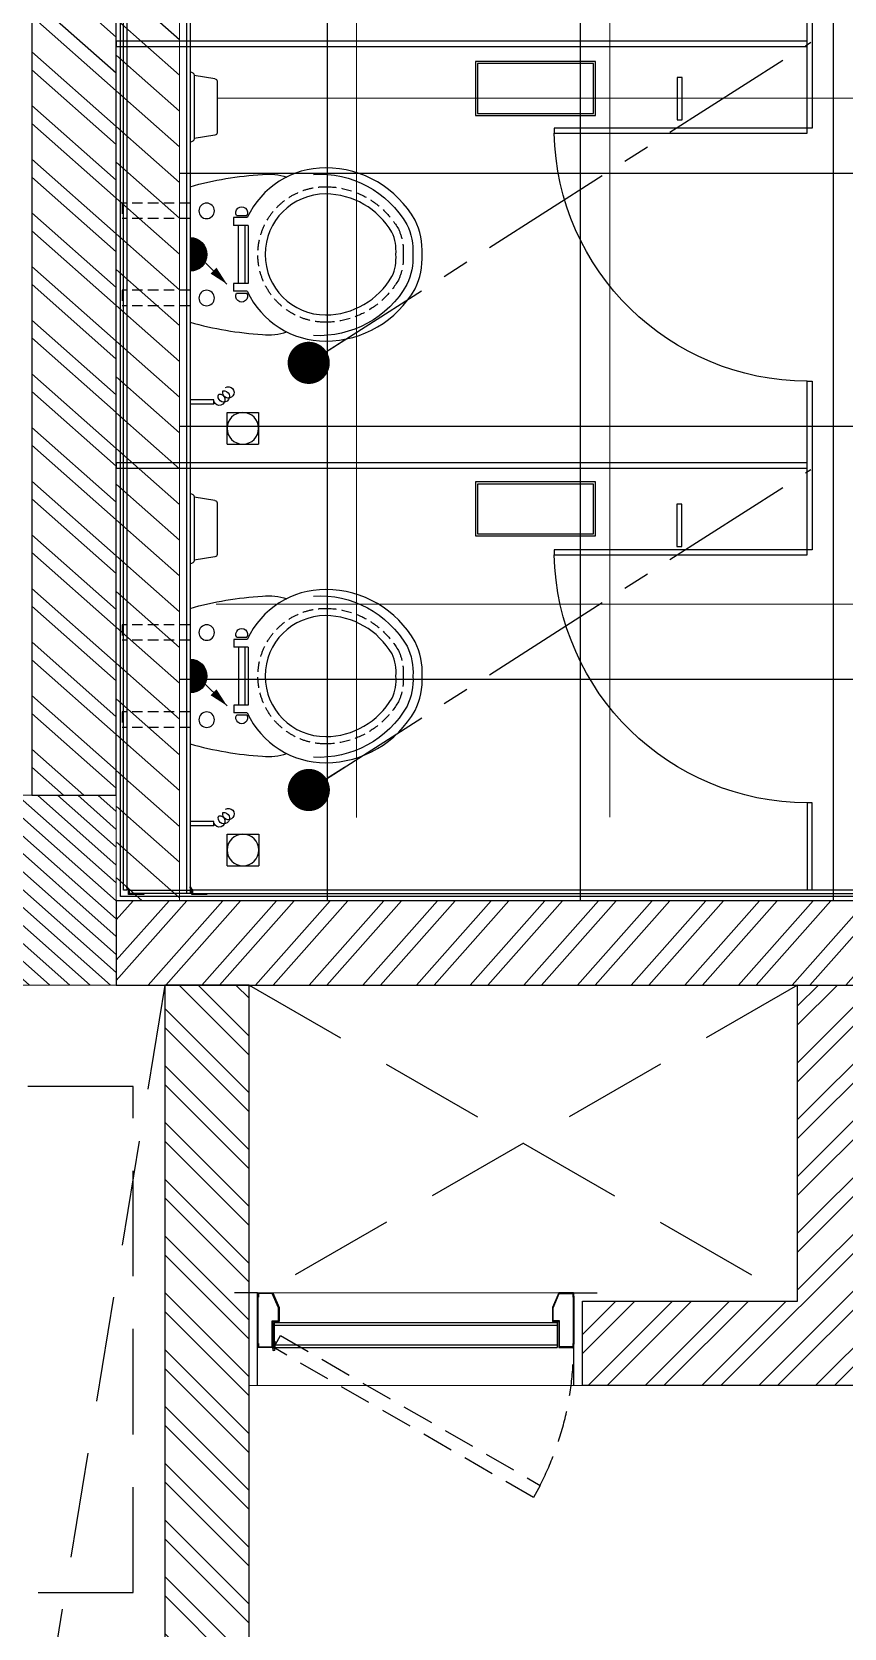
# Model space of a CAD drawing. Header units: millimetres. Extents: x 263321 to 4958806, y 33647 to 987811.
# Drawn here: x 2412787 to 2414712, y 472483 to 476268 of the extents above; entities that cross this region are included whole.
import ezdxf

# ---------------------------------------------------------------- set-up
doc = ezdxf.new("R2010")
doc.units = ezdxf.units.MM
doc.linetypes.add('CENTER', pattern=[50.800000000000004, 31.75, -6.349999999999999, 6.349999999999999, -6.349999999999999])
doc.linetypes.add('HIDDEN', pattern=[0.375, 0.25, -0.125])
for name, color, linetype, lineweight in [('A-PLAN-COLUMN', 3, 'Continuous', 0), ('A-PLAN-RCC-HATCH', 8, 'Continuous', 13), ('A-PLAN-THIN', 251, 'Continuous', 15), ('Base 7th & 9th', 250, 'Continuous', 35), ('FC DIM', 7, 'Continuous', 0), ('TOA-FL-TILE-4', 8, 'Continuous', 5)]:
    doc.layers.add(name, color=color, linetype=linetype, lineweight=lineweight)
for name, color, linetype in [('A-PLAN-DOOR', 7, 'Continuous'), ('A-PLAN-HATCH2', 8, 'Continuous'), ('A-PLAN-HIDDEN', 1, 'HIDDEN'), ('A-PLAN-PLASTER', 67, 'Continuous'), ('A-PLAN-SANITARY FIXTURES', 35, 'Continuous'), ('A-PLAN-SLOPE', 250, 'Continuous'), ('A-PLAN-TILE', 32, 'Continuous'), ('A-PLAN-WALL', 6, 'Continuous'), ('A-PLAN-WALL HATCH', 8, 'Continuous'), ('FLOORING TOA', 7, 'Continuous'), ('TOA-FC-MODULAR', 7, 'Continuous')]:
    doc.layers.add(name, color=color, linetype=linetype)
doc.styles.get("Standard").update_dxf_attribs({"font": 'arial.ttf'})
doc.dimstyles.new('DIM40', dxfattribs={"dimtxt": 80, "dimasz": 20, "dimexe": 30, "dimexo": 25, "dimgap": 20, "dimtad": 1, "dimdec": 0, "dimzin": 0, "dimdsep": 46, "dimtxsty": 'Standard', "dimblk1": 'DOT', "dimblk2": 'DOT', "dimsah": 1, "dimcen": 0.09, "dimclrd": 1, "dimclre": 1, "dimclrt": 2, "dimadec": 0, "dimazin": 0, "dimtfac": 1, "dimtdec": 0, "dimtofl": 0, "dimtmove": 0, "dimatfit": 0, "dimldrblk": 'DOT', "dimfxl": 1, "dimtolj": 1, "dimtzin": 0, "dimarcsym": 0})

# ---------------------------------------------------------------- blocks, each defined once
blk = doc.blocks.new('AHU-3')
at = {"layer": 'A-PLAN-WALL HATCH'}
h = blk.add_hatch(dxfattribs=at)
h.set_pattern_fill('ANSI32', color=256, scale=10, angle=-90.00000000000001, style=0)
h.set_pattern_definition([(315, (-36049.69266526638, -291334.455453105), (67.35192090801867, 67.35192090801864), []), (315, (-36049.69266526638, -291379.356753105), (67.35192090801867, 67.35192090801864), [])])
h.paths.add_polyline_path([(4000.30736430097, 1790.544512849709), (3800.307364301188, 1790.544512849709), (3800.307364301116, -3384.455453104922), (4000.307364301159, -3384.455453104922)])
at = {"layer": 'A-PLAN-HIDDEN', "ltscale": 1000}
blk.add_line((3800.307364301407, 1790.54451284965), (2950.307364301465, -3384.455453104922), dxfattribs=at)
blk.add_lwpolyline([(3725.307364301581, 1549.930613786681), (3125.307364301581, 1549.930613786681), (3125.307364301581, 349.9306137866806), (3725.307364301581, 349.9306137866806)], close=True, dxfattribs=at)
at = {"layer": 'A-PLAN-WALL'}
blk.add_lwpolyline([(4000.30736430097, 1790.544512849709), (3800.307364301188, 1790.544512849709), (3800.307364301116, -3384.455453104922), (4000.307364301159, -3384.455453104922), (4000.30736430097, 1790.544512849709)], dxfattribs=at)
blk = doc.blocks.new('A$C3F28102C')
at = {"layer": 'A-PLAN-DOOR'}
h = blk.add_hatch(dxfattribs=at)
h.set_pattern_fill('ANSI31', color=256, style=0)
h.set_pattern_definition([(315, (-1529.32827185787, 1000.113489037183), (-0.4419417382415923, -0.4419417382415923), [])])
h.paths.add_polyline_path([(1.308630814251955, -14.93702832111739), (0, -14.93702832111739), (0, 0), (1.308630814251955, 0)])
h.paths.add_polyline_path([(1.308630814251955, 0.2026889373883023), (1.308630814251955, 0), (0, 0), (0, 1.053679621880289, 0.1157286097553703)])
h.paths.add_polyline_path([(4.936053944431478, -14.93702832111739), (3.627423130179522, -14.93702832111739), (3.627423130179522, 1.45519e-11), (4.936053944431478, 1.45519e-11)])
h.paths.add_polyline_path([(4.936053944431478, 1.45519e-11), (3.627423130179522, 1.45519e-11), (3.627423130179522, 0.2026889373883023, 0.1157286097553703), (4.936053944431478, 1.053679621880289)])
at = {"layer": 'A-PLAN-DOOR', "color": 2}
for points in [[(1.308630814251955, 0.2026889373883023), (1.308630814251955, -14.93702832111739), (0, -14.93702832111739), (0, 1.053679621880289)], [(3.627423130179522, 0.2026889373883023), (3.627423130179522, -14.93702832111739), (4.936053944431478, -14.93702832111739), (4.936053944431478, 1.053679621880289)]]:
    blk.add_lwpolyline(points, dxfattribs=at)
for radius in [3.417261628533555, 2.417261628533555]:
    blk.add_circle((2.468026972201187, 3.417261628550475), radius, dxfattribs=at)
blk = doc.blocks.new('shaft door 750')
at = {"layer": 'A-PLAN-DOOR'}
for p, q in [((335.4779689526185, 59.84042553193285), (-335.4779689526204, 59.84042553170002)), ((-335.4779689525039, 0), (-335.4779689525039, 59.84042553193285)), ((335.4779689526185, 53.35771276598098), (-335.4779689526204, 53.35771276571904)), ((335.4779689525021, 0), (335.4779689526185, 59.84042553193285)), ((335.4779689525021, 6.482712765951874), (-335.4779689525039, 6.48271276592277)), ((335.4779689525021, 0), (-335.4779689525039, 0)), ((-374.0026595745021, -69.81382978725014), (-374.0026595745021, -64.82712765951874)), ((-374.0026595745021, -64.82712765951874), (-374.0026595745021, -69.81382978716283))]:
    blk.add_line(p, q, dxfattribs=at)
at = {"layer": 'A-PLAN-DOOR', "linetype": 'HIDDEN', "ltscale": 300}
blk.add_lwpolyline([(336.7831193658058, 59.84042553204927), (320.3270023444202, 31.33759475589613), (-295.2315388664156, 386.7304842259618), (-278.7754218451464, 415.2333150020859)], close=True, dxfattribs=at)
at = {"layer": 'A-PLAN-DOOR'}
for points in [[(-375.0000000000018, 149.975109298015), (-375.0000000000018, 149.975109298015), (-375.0000000000018, -70.02489070291631), (-430.0000000000018, -70.02489070291631)], [(375, 150.1861702136812), (375, 150.1861702136812), (375, -70.02489070291631), (430, -70.02489070291631)]]:
    blk.add_lwpolyline(points, dxfattribs=at)
for points in [[(-375.0000000000018, 51.86170212764409), (-374.0026595745021, 51.86170212764409), (-374.0026595745021, -61.83510638296138), (-375.0000000000018, -61.83510638296138)], [(-372.5066489361943, 58.34441489362507), (-340.5917553190393, 58.34441489362507), (-340.5917553190393, -3.490691489394521), (-325.6316489360779, -3.490691489365418), (-325.6316489360779, -34.7065720158862), (-340.2383913843678, -68.31781914905878), (-372.5066489361943, -68.31781914888415), (-372.5066489361943, -59.84042553184554), (-374.0026595745021, -59.84042553184554), (-374.0026595745021, -61.83510638296138), (-374.0026595745021, -69.81382978716283), (-339.0957446808479, -69.81382978736656), (-324.1356382977701, -34.90691489368328), (-324.1356382977701, -1.994680851057637), (-339.0957446807315, -1.994680851086741), (-339.0957446807315, 59.84042553190375), (-374.0026595745021, 59.84042553190375), (-374.0026595745021, 49.86702127658646), (-372.5066489361943, 49.86702127658646)], [(372.5066489361925, 58.34441489359597), (340.5917553190375, 58.34441489359597), (340.5917553190375, -3.490691489394521), (325.6316489361925, -3.490691489365418), (325.6316489361925, -34.7065720158862), (340.2383913844824, -68.31781914905878), (372.5066489361925, -68.31781914888415), (372.5066489361925, -59.84042553184554), (374.0026595745003, -59.84042553184554), (374.0026595745003, -61.83510638296138), (374.0026595745003, -69.81382978716283), (339.0957446808461, -69.81382978736656), (324.1356382978847, -34.90691489371238), (324.1356382978847, -1.994680851057637), (339.0957446808461, -1.994680851086741), (339.0957446808461, 59.84042553190375), (374.0026595745003, 59.84042553190375), (374.0026595745003, 49.86702127658646), (372.5066489361925, 49.86702127658646)], [(375, 51.86170212764409), (374.0026595745003, 51.86170212764409), (374.0026595745003, -61.83510638296138), (375, -61.83510638296138)]]:
    blk.add_lwpolyline(points, close=True, dxfattribs=at)
at = {"layer": 'A-PLAN-DOOR', "linetype": 'HIDDEN', "ltscale": 300}
blk.add_arc((337.582099616644, 59.84042553184554), 711.584759191056, 152.6806579122814, 180, dxfattribs=at)
at = {"layer": 'A-PLAN-THIN'}
for p, q in [((395.0000000614673, 149.9751092970837), (-394.999999929687, 149.9751092970837)), ((375, -70.02489070291631), (-375.0000000000018, -70.02489070291631))]:
    blk.add_line(p, q, dxfattribs=at)
at = {"layer": 'A-PLAN-DOOR', "xscale": -0.9973404255317604, "yscale": 0.9973404255317604, "zscale": 0.9973404255317604}
blk.add_blockref('A$C3F28102C', (339.0957446808461, 59.84042553190375), dxfattribs=at)
blk = doc.blocks.new('Pantry Shafts')
at = {"layer": 'A-PLAN-WALL HATCH'}
h = blk.add_hatch(dxfattribs=at)
h.set_pattern_fill('ANSI32', color=256, scale=10, angle=-1.272221872585407e-14, style=0)
h.set_pattern_definition([(44.99999999999999, (-42266.07453996455, -300862.508601654), (-67.35192090801864, 67.35192090801867), []), (44.99999999999999, (-42221.17323996456, -300862.508601654), (-67.35192090801864, 67.35192090801867), [])])
h.paths.add_polyline_path([(-1426.074510754683, -8687.50863737386), (-1426.074510344435, -8487.508637349762), (-916.0745103971858, -8487.508637349762), (-916.0745103971858, -7737.508635697479), (-716.0745103971858, -7737.508635697479), (-716.0745103971858, -8687.508637475199)])
at = {"layer": 'A-PLAN-HIDDEN', "ltscale": 1000}
for p, q in [((-916.0745103971858, -7737.508635697479, -1.278936013389595e-08), (-2216.074510396982, -8487.5086356994)), ((-2216.074510396982, -7737.5086356994), (-916.0745103971858, -8487.508635699342, -1.278936013389595e-08))]:
    blk.add_line(p, q, dxfattribs=at)
at = {"layer": 'A-PLAN-WALL', "elevation": -1.278936013389595e-08}
blk.add_lwpolyline([(-1426.074510754683, -8687.50863737386), (-1426.074510344435, -8487.508637349762), (-1426.074510344435, -8487.508637349762), (-1426.074510344435, -8487.508637349762), (-916.0745103971858, -8487.508637349762), (-916.0745103971858, -7737.508635697479), (-716.0745103971858, -7737.508635697479), (-716.0745103971858, -8687.508637475199), (-1426.074510754683, -8687.50863737386)], dxfattribs=at)
at = {"layer": 'A-PLAN-DOOR', "rotation": 180}
blk.add_blockref('shaft door 750', (-1821.074510397171, -8537.53352697735, -1.279219161996288e-08), dxfattribs=at)
blk = doc.blocks.new('WC')
at = {"layer": 'A-PLAN-SANITARY FIXTURES', "color": 35}
for p, q in [((-58.99674047587905, 416.2625502726296), (-9.996740474016404, 424.7437330248066)), ((-9.996740474016404, 424.7437330248066), (-9.99674049636815, 274.8373500570888)), ((0.0032595269149169, 433.2625502642477), (0.0032595017692074, 266.2625502642477)), ((-63.99674047587905, 411.2625502735609), (-63.9967404945055, 288.2625502735609)), ((-58.99674049543683, 283.2625502726296), (-9.99674049636815, 274.8373500570888)), ((-162.6326190346153, -374.9919591428479), (-162.6326190457912, -449.9919591419167)), ((-87.63261903461535, -374.9919591549551), (-162.6326190346153, -374.9919591428479)), ((-87.63261904579123, -449.991959154955), (-87.63261903461535, -374.9919591549551)), ((-56.46314249199349, -354.9631418682402), (-56.43018867459614, -344.5297955184942)), ((-56.46314249199349, -354.9631418682402), (0.0032594891963527, -354.9631418756908)), ((-56.43018867459614, -344.5297955184942), (0.0032594910589978, -344.5297955268762)), ((-87.63261903461535, -449.991959154955), (-162.6326190346153, -449.9919591670622))]:
    blk.add_line(p, q, dxfattribs=at)
at = {"layer": 'A-PLAN-SANITARY FIXTURES'}
for p, q in [((0, 160.7343170087552), (0, -160.7343170087552)), ((-135.4016680377535, 87.25577209040057), (-103.3292037914507, 87.25577209040057)), ((-110.4618425555527, 92.07748191023713), (-134.2839559365529, 92.07748191023713)), ((-103.3292037914507, 87.25577209040057), (-103.3292037914507, 68.88613586092835)), ((-137.7722717218566, 68.88613586092835), (-103.3292037914507, 68.88613586092835)), ((-137.7722717218566, 68.88613586092835), (-137.7722717218566, -68.88613586092835)), ((-129.5140433495398, 68.88613586092835), (-129.5140433495398, -68.88613586092835)), ((-114.3739506478887, 68.88613586092835), (-114.3739506478887, -68.88613586092835)), ((-87.56997131928803, -70.35045037826058), (-20.03066711407155, -2.867714715772308)), ((-137.7722717218566, -68.88613586092835), (-103.3292037914507, -68.88613586092835)), ((-103.3292037914507, -68.88613586092835), (-103.3292037914507, -87.25577209040057)), ((-135.4016680377535, -87.25577209040057), (-103.3292037914507, -87.25577209040057)), ((-110.4618425555527, -92.07748191046991), (-134.2839559365529, -92.07748191046991))]:
    blk.add_line(p, q, dxfattribs=at)
at = {"layer": 'A-PLAN-SANITARY FIXTURES', "linetype": 'HIDDEN', "ltscale": 100}
for p, q in [((0, 121.6988400208065), (160.7343170086387, 121.6988400208065)), ((160.7343170086387, 121.6988400208065), (160.7343170086387, 84.95956756186206)), ((0, 84.95956756186206), (160.7343170086387, 84.95956756186206)), ((0, -84.95956756162924), (160.7343170086387, -84.95956756162924)), ((160.7343170086387, -84.95956756162924), (160.7343170086387, -121.6988400208065)), ((0, -121.6988400208065), (160.7343170086387, -121.6988400208065))]:
    blk.add_line(p, q, dxfattribs=at)
at = {"layer": 'A-PLAN-SANITARY FIXTURES'}
for points in [[(-550.0306596523152, 1.164153e-10, -0.1273602099331356), (-533.5744088229258, 81.45566374214832, -0.2679262719143486), (-321.6171793187968, 205.5102516332409, -0.2910818096868906), (-135.4016680377535, 87.25577209040057, -0.2679262719143041)], [(-292.6728829722851, 190.0066296366276, 0.2823949070202154), (-514.2628224659711, 71.28332885948475, 0.1282052582481305), (-528.1800180585124, 1.164153e-10, 0.1282052582481416), (-514.2628224659711, -71.28332885948475, 0.2823949070202154), (-292.6728829722851, -192.4291202750755)], [(0, 160.7343170087552, 0.0516747807056227), (-171.5521854730323, 190.0066296366276, 0.1059885854271333), (-229.072852761019, 183.5688023549737, 0.063369801743044)], [(-135.4016680377535, -87.25577209040057, -0.2910818096869413), (-321.6171793187968, -205.5102516332409, -0.2679262719143041), (-533.5744088229258, -81.45566374191549, -0.1273602099331401), (-550.0306596523152, 1.164153e-10, -0.1273602099331356)], [(0, -160.7343170087552, -0.0516747807056227), (-171.5521854730323, -190.0066296366276, -0.1059885854271333), (-229.072852761019, -183.5688023549737, -0.063369801743044)]]:
    blk.add_lwpolyline(points, format="xyb", dxfattribs=at)
at = {"layer": 'A-PLAN-SANITARY FIXTURES', "linetype": 'HIDDEN', "ltscale": 100}
blk.add_lwpolyline([(-505.164996313164, 1.164153e-10, -0.1294759718983543), (-493.9201719388365, 60.59485015703832, -0.2657708609072586), (-321.4686340175104, 160.7343170087552, -1), (-321.4686340175104, -160.7343170087552, -0.2657708609072586), (-493.9201719388365, -60.59485015703832, -0.1294759718983543)], format="xyb", close=True, dxfattribs=at)
at = {"layer": 'A-PLAN-SANITARY FIXTURES'}
blk.add_lwpolyline([(-487.8882701392285, 1.164153e-10, -0.1308583674961646), (-478.6487492416053, 52.59743145399261, -0.2646142465583245), (-321.4124638501088, 143.5127720512682, -0.9996086816943346), (-321.4124638501088, -143.5127720510354, -0.2646142465582816), (-478.6487492416053, -52.59743145399261, -0.130858367496169)], format="xyb", close=True, dxfattribs=at)
at = {"layer": 'A-PLAN-SANITARY FIXTURES', "const_width": 40}
blk.add_lwpolyline([(0.0027218039613217, 20.0080408580834, 1), (0.0027218039613217, -19.99195914191659, 1)], format="xyb", dxfattribs=at)
at = {"layer": 'A-PLAN-SANITARY FIXTURES'}
for centre in [(-39.31635811738671, 103.3292037911014), (-39.31635811738671, -103.3292037913343)]:
    blk.add_circle(centre, 18.36963622957062, dxfattribs=at)
at = {"layer": 'A-PLAN-SANITARY FIXTURES', "color": 35}
blk.add_circle((-125.1326190402032, -412.4919591484358), 37.49999999999996, dxfattribs=at)
for centre, radius, start, end in [((0.0032595259835944, 423.2625503368908), 9.999999999999988, 90.01200515145163, 171.4692347429545), ((-58.99674047587905, 411.2625502735609), 4.999999999999994, 90, 180), ((-58.9967404945055, 288.2625502735609), 4.999999999999994, 180, 270), ((0.0032595036318526, 276.2625501925358), 9.999999999999988, 188.5307651511747, 269.9879948485484), ((-90.88814248901329, -327.1950968125602), 13.44093749999984, 59.03851758845813, 15.49678222977598), ((-80.13032998994458, -336.8644718140131), 13.44093749999984, 80.60331901242324, 25.70350520179415), ((-69.37251749180722, -344.4075968147954), 13.44093749999984, 84.22202543455998, 337.483656513844)]:
    blk.add_arc(centre, radius, start, end, dxfattribs=at)
at = {"layer": 'A-PLAN-SANITARY FIXTURES'}
for centre, radius, start, end in [((-122.3728992461692, 99.00126101321078), 13.77722717217801, 329.8309878977986, 210.1690121022014), ((0.0027218039613217, 0.0080408580834046), 40, 90.03580986372674, 269.9641901362733), ((-122.3728992461692, -99.00126101344358), 13.77722717217801, 149.8309878977986, 30.16901210220136)]:
    blk.add_arc(centre, radius, start, end, dxfattribs=at)
blk.add_solid([(-62.51622916013002, -31.20171304780524), (-48.42123398836702, -45.2967082193354), (-87.64497131924144, -70.42545037844684)], dxfattribs=at)
blk = doc.blocks.new('PH')
at = {"layer": 'A-PLAN-SANITARY FIXTURES'}
for points in [[(142.4999999999963, 135.5413638814061), (142.4999999999963, 7.541363880678545), (-142.5000000000036, 7.541363880678545), (-142.5000000000036, 135.5413638814061)], [(137.4999999999891, 130.5413638813916), (137.4999999999891, 12.54136388067854), (-137.4999999999963, 12.54136388067854), (-137.4999999999963, 130.5413638813916)]]:
    blk.add_lwpolyline(points, close=True, dxfattribs=at)
blk = doc.blocks.new('3')
at = {"layer": 'A-PLAN-SANITARY FIXTURES'}
blk.add_lwpolyline([(6494549.20380834, -2162401.66882329), (6494537.203808342, -2162401.668823292), (6494537.20380825, -2161801.668823292), (6494549.20380825, -2161801.66882329)], close=True, dxfattribs=at)
blk.add_arc((6494550.607359915, -2161800.413342657), 601.4048621251609, 180.1196096126216, 268.7229392780909, dxfattribs=at)
blk = doc.blocks.new('_DOT')
at = {"color": 0, "linetype": 'ByBlock'}
blk.add_line((-0.5, 0), (-1, 0), dxfattribs=at)
at = {"color": 0, "linetype": 'ByBlock', "const_width": 0.5}
blk.add_lwpolyline([(-0.25, 0, 1), (0.25, 0, 1)], format="xyb", close=True, dxfattribs=at)

msp = doc.modelspace()

# ---------------------------------------------------------------- hatches: boundary and pattern name
at = {"layer": 'A-PLAN-HATCH2'}
h = msp.add_hatch(dxfattribs=at)
h.set_pattern_fill('ANSI31', color=256, scale=20, angle=-86.5269212917342, style=0)
h.set_pattern_definition([(318.4730787082657, (2127116.783934832, 661004.3968771752), (42.09871458781561, 47.53891279839749), [])])
h.paths.add_polyline_path([(2412986.63050411, 474208.0592262103), (2412986.630504111, 481273.0592264024), (2413136.630504111, 481273.0592264024), (2413136.63050411, 474208.0592262103)])
at = {"layer": 'A-PLAN-RCC-HATCH'}
h = msp.add_hatch(dxfattribs=at)
h.set_pattern_fill('ANSI31', color=256, scale=9.999999999999998, angle=93.4730787082658, style=0)
h.set_pattern_definition([(138.4730787082658, (2212964.514988874, 243525.3008404388), (-21.0493572939078, -23.76945639919875), [])])
h.paths.add_polyline_path([(2411386.630503612, 474008.0592262085), (2412986.630503801, 474008.05922621), (2412986.630503801, 474458.05922621), (2411386.630503612, 474458.0592262085)])
at = {"layer": 'A-PLAN-WALL HATCH'}
h = msp.add_hatch(dxfattribs=at)
h.set_pattern_fill('ANSI32', color=256, scale=9.999999999999998, angle=-86.5269212917342, style=0)
h.set_pattern_definition([(318.4730787082657, (2127116.783934832, 661004.3968771752), (63.14807188172344, 71.30836919759625), []), (318.4730787082657, (2127119.504035112, 660959.578044123), (63.14807188172344, 71.30836919759625), [])])
h.paths.add_polyline_path([(2412986.630503801, 474458.0592262103), (2412986.630503801, 479958.0592260213), (2412786.630503612, 479958.0592260213), (2412786.630503612, 474458.0592262102)])
h = msp.add_hatch(dxfattribs=at)
h.set_pattern_fill('ANSI32', color=256, scale=9.999999999999998, angle=-86.5269212917342, style=0)
h.set_pattern_definition([(228.4730787082658, (2703110.439354001, 140219.2450788237), (-71.30836919759626, 63.1480718817234), []), (228.4730787082658, (2703113.159454281, 140174.4262457715), (-71.30836919759626, 63.1480718817234), [])])
h.paths.add_polyline_path([(2416186.491781735, 474208.0592262105), (2412986.630503801, 474208.0592262103), (2412986.6305038, 474008.0592262113), (2416155.684568811, 474008.0592262114)])
at = {"layer": 'FLOORING TOA', "true_color": 0xc7c8ca}
h = msp.add_hatch(dxfattribs=at)
h.set_pattern_fill('EARTH', color=9, scale=120)
h.set_pattern_definition([(0, (0, 0), (762, 762), [762, -762]), (0, (0, 285.75), (762, 762), [762, -762]), (0, (0, 571.5), (762, 762), [762, -762]), (90, (95.25, 666.75), (-762, 762), [762, -762]), (90, (381, 666.75), (-762, 762), [762, -762]), (90, (666.75, 666.75), (-762, 762), [762, -762])])
edge = h.paths.add_edge_path()
edge.add_line((2399150.321192376, 470683.0578325351), (2406751.630517746, 470683.0578325351))
edge.add_line((2406751.630517746, 470683.0578325351), (2406751.630517745, 489283.0592575023))
edge.add_line((2406751.630517745, 489283.0592575023), (2406777, 491421.921634517))
edge.add_line((2406777, 491421.9216345176), (2410711.630547313, 491383.0592602555))
edge.add_line((2410711.630547313, 491383.0592602555), (2410711.630547313, 490662.7870279506))
edge.add_line((2410711.630547313, 490662.7870279506), (2412251.630547313, 490662.7870279506))
edge.add_line((2412251.630547313, 490662.7870279506), (2412251.630547313, 491383.0592602555))
edge.add_line((2412251.630547313, 491383.0592602555), (2413501.630547313, 491383.0592602555))
edge.add_line((2413501.630547313, 491383.0592602555), (2413501.630547313, 490641.9158845746))
edge.add_line((2413501.630547313, 490641.9158845746), (2414541.630547313, 490641.9158845746))
edge.add_line((2414541.630547313, 490641.9158845746), (2414541.630547313, 491383.0592602556))
edge.add_line((2414541.630547313, 491383.0592602556), (2419059.805960172, 491383.0592602556))
edge.add_line((2419059.805960172, 491383.0592602556), (2419290.868014496, 492883.0592602547))
edge.add_line((2419290.868014496, 492883.0592602547), (2413191.630517568, 492883.0592602555))
edge.add_line((2413191.630517568, 492883.0592602555), (2413191.630517565, 495458.1819351792))
edge.add_line((2413191.630517565, 495458.1819351792), (2416206.16058251, 495458.1819351792))
edge.add_line((2416206.16058251, 495458.1819351792), (2416206.160582514, 496558.1819351799))
edge.add_line((2416206.160582514, 496558.1819351799), (2413191.630517564, 496558.1819351903))
edge.add_line((2413191.630517564, 496558.1819351903), (2413191.630517564, 498963.0592602555))
edge.add_line((2413191.630517564, 498963.0592602555), (2411651.63051757, 498963.0592602555))
edge.add_line((2411651.63051757, 498963.0592602555), (2411651.63051757, 492883.0592602555))
edge.add_line((2411651.63051757, 492883.0592602555), (2404451.63051757, 492883.0592602555))
edge.add_line((2404451.63051757, 492883.0592602555), (2404452.56956876, 502283.0591664449))
edge.add_line((2404452.56956876, 502283.0591664449), (2402951.63632286, 502283.0591664449))
edge.add_line((2402951.63632286, 502283.0591664449), (2402951.394045354, 497183.4744241329))
edge.add_line((2402951.394045354, 497183.4744241329), (2402951.63051757, 497133.0592602548))
edge.add_line((2402951.63051757, 497133.0592602548), (2399951.63051757, 497133.0592602797))
edge.add_line((2399951.63051757, 497133.0592602797), (2399951.63051757, 505326.9273614254))
edge.add_arc((2397396.443812174, -38564.46291395649), 543897.3923404922, 89.73082799314989, 95.30777754552614)
edge.add_line((2347082.807596174, 503000.7791442012), (2347082.943286144, 472483.059265329))
edge.add_line((2347082.943286144, 472483.059265329), (2343851.630517274, 472483.0592653615))
edge.add_line((2343851.630517274, 472483.0592653615), (2343851.630517275, 458383.1853909058))
edge.add_line((2343851.630517275, 458383.1853909058), (2354252.395826197, 458383.1853915628))
edge.add_line((2354252.395826197, 458383.1853915628), (2354252.668447803, 455753.3516733707))
edge.add_arc((2374151.317465172, 141679.2904732292), 314703.7847746141, 88.06971464749199, 93.62521750644811, ccw=False)
edge.add_line((2384751.630517745, 456204.4969585824), (2384751.630517745, 459200.2561727802))
edge.add_line((2384751.630517745, 459200.2561727802), (2394751.79953116, 459200.2561727802))
edge.add_line((2394751.79953116, 459200.2561727802), (2394749.644104387, 457484.3178648282))
edge.add_line((2394749.644104387, 457484.3178648282), (2395751.630517745, 457483.0593391459))
edge.add_line((2395751.630517745, 457483.0593391459), (2395751.630517745, 458383.0592602554))
edge.add_line((2395751.630517745, 458383.0592602554), (2396651.630517745, 458383.0592602554))
edge.add_line((2396651.630517745, 458383.0592602554), (2396651.630517745, 459197.3988922023))
edge.add_line((2396651.630517745, 459197.3988922023), (2399811.187445385, 459197.9811283225))
edge.add_line((2399811.187445385, 459197.9811283225), (2399811.187445385, 460833.0592602552))
edge.add_line((2399811.187445385, 460833.0592602552), (2398551.630507604, 460833.0592602552))
edge.add_line((2398551.630507604, 460833.0592602552), (2398551.630507604, 466883.0592602565))
edge.add_line((2398551.630507604, 466883.0592602565), (2403551.677576368, 466883.0592264335))
edge.add_line((2403551.677576368, 466883.0592264335), (2403551.677576368, 465533.0592264096))
edge.add_line((2403551.677576368, 465533.0592264096), (2407851.677576368, 465533.0592602316))
edge.add_line((2407851.677576368, 465533.0592602316), (2407851.677576368, 460783.0592602554))
edge.add_line((2407851.677576368, 460783.0592602554), (2409491.630517745, 460783.0592602554))
edge.add_line((2409491.630517745, 460783.0592602554), (2409496.282344138, 466883.0557127972))
edge.add_line((2409496.282344138, 466883.0557127972), (2415285.79240622, 466883.0592602565))
edge.add_line((2415285.79240622, 466883.0592602565), (2415516.854455017, 468383.0592511878))
edge.add_line((2415516.854455017, 468383.0592511878), (2399151.605900234, 468383.0592602859))
edge.add_arc((2399151.630507605, 468983.0592597816), 600.000000000291, 180.0002212725493, 269.9976501691981, ccw=False)
edge.add_line((2398551.630507609, 468983.0569426209), (2398551.630507606, 470083.0606654963))
edge.add_arc((2399151.6305076, 470083.0592611271), 599.9999999960556, 90.12503049327307, 179.9998658926152, ccw=False)
edge = h.paths.add_edge_path(flags=16)
edge.add_line((2350804.271677346, 495933.0592607095), (2349254.312755208, 495933.0592607095))
edge.add_arc((2349254.314675455, 495533.0546248224), 400.0046358917132, 90.00027505199854, 179.7888739581309)
edge.add_line((2348854.312755208, 495534.5285763963), (2348854.312755208, 492844.3594191521))
edge.add_line((2348854.312755208, 492844.3594191521), (2350804.271677346, 492844.3594191521))
edge.add_line((2350804.271677346, 492844.3594191521), (2350804.271677346, 495933.0592607095))
h.paths.add_polyline_path([(2380451.630496949, 495933.0592602546), (2394411.630517571, 495933.0592602546), (2394411.630517571, 489283.0629095543), (2388129.725874395, 489289.9203665049), (2388129.725874395, 487283.0592611264), (2379984.676676949, 487283.0451702359), (2379984.684635593, 489283.0624381801), (2380551.628700009, 489283.0592547227)], flags=16)
edge = h.paths.add_edge_path(flags=16)
edge.add_line((2404951.630521772, 487283.0592611264), (2348951.630517745, 487283.0592611264))
edge.add_arc((2348951.630517746, 486983.0592611261), 300.0000000003492, 90.00000000008895, 179.9970138753889)
edge.add_line((2348651.630518153, 486983.074896438), (2348650.87481061, 472483.0592306879))
edge.add_line((2348650.87481061, 472483.0592306879), (2404951.630521772, 472483.0592306879))
edge.add_line((2404951.630521772, 472483.0592306879), (2404951.630521772, 487283.0592611264))
h.paths.add_polyline_path([(2396751.630507604, 460833.0592602562), (2396751.630507604, 464283.0592602547)], flags=16)
at = {"layer": 'TOA-FC-MODULAR'}
h = msp.add_hatch(dxfattribs=at)
h.set_pattern_fill('_USER', color=252, scale=600, angle=270, double=1, pattern_type=0)
h.set_pattern_definition([(270, (2412886.659713936, 485533.0591942997), (600, -1.102182119232618e-13), []), (0, (2412886.659713936, 485533.0591942997), (0, 600), [])])
h.paths.add_polyline_path([(2412886.660364666, 485557.8984751534), (2417934.801110281, 485558.0591943001), (2416085.312381202, 474208.0592262089), (2413136.63050411, 474208.0592262103), (2413136.630504111, 481273.0592264024), (2414636.630503803, 481273.0592264023), (2414636.630503803, 481373.0592264001), (2413986.630503615, 481373.0592263973), (2413986.630503616, 484418.0592262112), (2412886.630503603, 484418.0592262115)])
at = {"layer": 'TOA-FL-TILE-4'}
h = msp.add_hatch(dxfattribs=at)
h.set_pattern_fill('_USER', color=253, scale=600, angle=90, pattern_type=0)
h.set_pattern_definition([(90, (2412955.970942805, 485710.1520440237), (-600, 3.673940397442059e-14), [])])
edge = h.paths.add_edge_path()
edge.add_line((2412955.970942805, 485710.1520440237), (2412955.970942805, 484615.1520759753))
edge.add_line((2412955.970942805, 484615.1520759753), (2414070.970943002, 484615.1528680793))
edge.add_arc((2414070.970950106, 484605.1528751833), 9.999992895990339, -4.0702686874283245e-05, 90.00004070368749, ccw=False)
edge.add_line((2414080.970943002, 484605.1528680793), (2414080.970942936, 481570.1520761479))
edge.add_line((2414080.970942936, 481570.1520761479), (2414720.970943019, 481570.1520761526))
edge.add_arc((2414720.970943019, 481560.1519722301), 10.0001039224444, -0.2612104037818881, 90, ccw=False)
edge.add_line((2414730.970943019, 481560.1063820984), (2414722.970943006, 481303.1728247306))
edge.add_line((2414722.970943006, 481303.1728247306), (2414567.985915028, 481304.7459929261))
edge.add_line((2414567.985915028, 481304.7459929261), (2414567.979862386, 481419.7036055749))
edge.add_line((2414567.979862386, 481419.7036055749), (2413230.968848007, 481420.1520761493))
edge.add_line((2413230.968848007, 481420.1520761493), (2413230.968848007, 479567.7711719127))
edge.add_line((2413230.968848007, 479567.7711719127), (2414567.979862386, 479567.6010199449))
edge.add_line((2414567.979862386, 479567.6010199449), (2414567.979862386, 480702.1525394912))
edge.add_line((2414567.979862386, 480702.1525394912), (2414730.973809746, 480702.1525394912))
edge.add_line((2414730.973809746, 480702.1525394912), (2414730.973809746, 479403.7040787969))
edge.add_line((2414730.973809746, 479403.7040787969), (2413230.968848006, 479403.7040787969))
edge.add_line((2413230.968848006, 479403.7040787969), (2413222.968848006, 474405.1520759572))
edge.add_line((2413222.968848006, 474405.1520759572), (2416132.617536247, 474408.0535595794))
edge.add_line((2416132.617536247, 474408.0535595794), (2416958.183729162, 479760.8774335115))
edge.add_line((2416958.183729162, 479760.8774335115), (2416375.061080779, 479850.6993514586))
edge.add_arc((2416376.583522002, 479860.5830188086), 10.00023537533658, 170.8500989192085, 261.24320853982425, ccw=False)
edge.add_line((2416366.710532758, 479862.1732360728), (2416386.501802814, 479990.6578874056))
edge.add_arc((2416396.141240237, 479989.1730663997), 9.753124999822319, 79.79275994218301, 171.2432085407741, ccw=False)
edge.add_line((2416397.869582786, 479998.7718308671), (2417065.03948641, 479896.2565529838))
edge.add_line((2417065.03948641, 479896.2565529838), (2417957.508346763, 485690.1520440476))
edge.add_line((2417957.508346763, 485690.1520440476), (2415380.970942801, 485690.1520440476))
edge.add_line((2415380.970942801, 485690.1520440476), (2415380.9709428, 484575.1521759462))
edge.add_arc((2415370.9709428, 484575.1521759463), 10, 270.0000000213443, 359.9999999996665, ccw=False)
edge.add_line((2415370.970942804, 484565.1521759463), (2415240.970451907, 484565.1521759583))
edge.add_arc((2415240.970451907, 484575.1516850743), 9.99950911605265, 179.9971873731257, 269.99999999733177, ccw=False)
edge.add_line((2415230.970942804, 484575.1521759462), (2415230.970942804, 485705.1520440466))
edge.add_line((2415230.970942804, 485705.1520440466), (2412955.970942805, 485710.1520440237))
h = msp.add_hatch(dxfattribs=at)
h.set_pattern_fill('_USER', color=253, scale=1200, pattern_type=0)
h.set_pattern_definition([(0, (2412955.970942805, 485710.1520440237), (0, 1200), [])])
edge = h.paths.add_edge_path()
edge.add_line((2412955.970942805, 485710.1520440237), (2412955.970942805, 484615.1520759753))
edge.add_line((2412955.970942805, 484615.1520759753), (2414070.970943002, 484615.1528680793))
edge.add_arc((2414070.970950106, 484605.1528751833), 9.999992895990339, -4.0702686874283245e-05, 90.00004070368749, ccw=False)
edge.add_line((2414080.970943002, 484605.1528680793), (2414080.970942936, 481570.1520761479))
edge.add_line((2414080.970942936, 481570.1520761479), (2414720.970943019, 481570.1520761526))
edge.add_arc((2414720.970943019, 481560.1519722301), 10.0001039224444, -0.2612104037818881, 90, ccw=False)
edge.add_line((2414730.970943019, 481560.1063820984), (2414722.970943006, 481303.1728247306))
edge.add_line((2414722.970943006, 481303.1728247306), (2414567.985915028, 481304.7459929261))
edge.add_line((2414567.985915028, 481304.7459929261), (2414567.979862386, 481419.7036055749))
edge.add_line((2414567.979862386, 481419.7036055749), (2413230.968848007, 481420.1520761493))
edge.add_line((2413230.968848007, 481420.1520761493), (2413230.968848007, 479567.7711719127))
edge.add_line((2413230.968848007, 479567.7711719127), (2414567.979862386, 479567.6010199449))
edge.add_line((2414567.979862386, 479567.6010199449), (2414567.979862386, 480702.1525394912))
edge.add_line((2414567.979862386, 480702.1525394912), (2414730.973809746, 480702.1525394912))
edge.add_line((2414730.973809746, 480702.1525394912), (2414730.973809746, 479403.7040787969))
edge.add_line((2414730.973809746, 479403.7040787969), (2413230.968848006, 479403.7040787969))
edge.add_line((2413230.968848006, 479403.7040787969), (2413222.968848006, 474405.1520759572))
edge.add_line((2413222.968848006, 474405.1520759572), (2416132.617536247, 474408.0535595794))
edge.add_line((2416132.617536247, 474408.0535595794), (2416958.183729162, 479760.8774335115))
edge.add_line((2416958.183729162, 479760.8774335115), (2416375.061080779, 479850.6993514586))
edge.add_arc((2416376.583522002, 479860.5830188086), 10.00023537533658, 170.8500989192085, 261.24320853982425, ccw=False)
edge.add_line((2416366.710532758, 479862.1732360728), (2416386.501802814, 479990.6578874056))
edge.add_arc((2416396.141240237, 479989.1730663997), 9.753124999822319, 79.79275994218301, 171.2432085407741, ccw=False)
edge.add_line((2416397.869582786, 479998.7718308671), (2417065.03948641, 479896.2565529838))
edge.add_line((2417065.03948641, 479896.2565529838), (2417957.508346763, 485690.1520440476))
edge.add_line((2417957.508346763, 485690.1520440476), (2415380.970942801, 485690.1520440476))
edge.add_line((2415380.970942801, 485690.1520440476), (2415380.9709428, 484575.1521759462))
edge.add_arc((2415370.9709428, 484575.1521759463), 10, 270.0000000213443, 359.9999999996665, ccw=False)
edge.add_line((2415370.970942804, 484565.1521759463), (2415240.970451907, 484565.1521759583))
edge.add_arc((2415240.970451907, 484575.1516850743), 9.99950911605265, 179.9971873731257, 269.99999999733177, ccw=False)
edge.add_line((2415230.970942804, 484575.1521759462), (2415230.970942804, 485705.1520440466))
edge.add_line((2415230.970942804, 485705.1520440466), (2412955.970942805, 485710.1520440237))

# ---------------------------------------------------------------- linework, layer by layer
at = {"layer": 'A-PLAN-COLUMN', "elevation": 6.128159e-10}
msp.add_lwpolyline([(2411386.630503612, 474008.0592262085), (2412986.630503801, 474008.05922621), (2412986.630503801, 474458.05922621), (2411386.630503612, 474458.0592262085)], close=True, dxfattribs=at)
at = {"layer": 'A-PLAN-PLASTER', "elevation": 1.393626301072861e-09}
for points in [[(2414956.572156068, 474218.0592262109), (2412996.630503803, 474218.0592262123), (2412996.630503802, 481263.0592264035), (2414513.639423184, 481263.0592264028)], [(2413146.630504113, 474218.0592262105), (2412996.630504113, 474218.0592262105)]]:
    msp.add_lwpolyline(points, dxfattribs=at)
at = {"layer": 'A-PLAN-SANITARY FIXTURES'}
for points, elevation in [([(2414636.510423978, 476440.151710495), (2414636.510424035, 476040.1517104942), (2414624.510424035, 476040.1517104933), (2414624.510423977, 476440.1517104931), (2414636.510424079, 476440.14924518)], 7.195673307698881e-10), ([(2414636.639422959, 475440.1541366461), (2414636.639423015, 475040.1541366451), (2414624.639423015, 475040.1541366442), (2414624.639422958, 475440.1541366442), (2414636.63942306, 475440.1516713309)], 7.195673307698881e-10), ([(2414636.629423043, 474233.0592262107), (2414636.629423043, 474440.2986734295), (2414624.629423007, 474440.2986734295), (2414624.629423007, 474233.0592262107)], 1.393626301072861e-09)]:
    msp.add_lwpolyline(points, dxfattribs=dict(at, elevation=elevation))
at = {"layer": 'A-PLAN-SANITARY FIXTURES', "color": 35, "elevation": 1.393626301072861e-09}
for points in [[(2414624.516157516, 476234.0592262121), (2414624.516157502, 476246.0592264037), (2412986.507238716, 476246.0592264037), (2412986.507238716, 476234.059226212)], [(2414624.63942299, 475234.0592262105), (2414624.63942301, 475246.0592264023), (2412986.630504115, 475246.0592264021), (2412986.630504115, 475234.0592262102)]]:
    msp.add_lwpolyline(points, close=True, dxfattribs=at)
at = {"layer": 'A-PLAN-SANITARY FIXTURES', "elevation": 7.195673307698881e-10}
for points in [[(2414327.992322749, 476160.218036936), (2414315.992322764, 476160.2180369359), (2414315.992322765, 476060.2180369332), (2414327.992322749, 476060.2180369333)], [(2414327.784414985, 475148.2180796475), (2414315.784415, 475148.2180796475), (2414315.784415, 475048.2180796446), (2414327.784414985, 475048.2180796447)]]:
    msp.add_lwpolyline(points, close=True, dxfattribs=at)
at = {"layer": 'A-PLAN-THIN'}
msp.add_line((2413136.630504111, 481273.0592264024, 1.393626301072861e-09), (2413136.63050411, 474208.0592262103, 1.393626301072861e-09), dxfattribs=at)
at = {"layer": 'A-PLAN-THIN', "elevation": 1.393626301072861e-09}
msp.add_lwpolyline([(2412986.63050411, 474208.0592262103), (2412986.630504111, 481273.0592264024), (2413136.630504111, 481273.0592264024), (2413136.63050411, 474208.0592262103)], close=True, dxfattribs=at)
at = {"layer": 'A-PLAN-TILE'}
msp.add_line((2416056.236793045, 474233.0592262109, 1.393626301072861e-09), (2413167.130503789, 474233.0592262103, 1.393626301072861e-09), dxfattribs=at)
at = {"layer": 'A-PLAN-TILE', "elevation": 1.393626301072861e-09}
for points in [[(2413011.630503787, 481248.0592264025), (2413011.630503789, 474233.0592262103), (2413003.630503788, 474233.0592262105), (2413003.630503787, 481248.0592264025)], [(2413003.628408805, 480256.0592265944), (2413011.628408805, 480256.0592265944), (2413011.628408807, 474233.0592263566), (2413003.628408807, 474233.0592263566), (2413003.628408805, 480256.0592265944)], [(2413017.130504099, 474233.0592262105), (2413165.630504099, 474233.0592262105)], [(2413165.630504099, 474225.0592262105), (2413017.130504099, 474225.0592262105)], [(2413167.130503789, 474225.0592262105), (2416056.236793045, 474225.059226211)]]:
    msp.add_lwpolyline(points, dxfattribs=at)
msp.add_lwpolyline([(2413153.628408805, 479239.0596996244), (2413161.628408805, 479239.0596996243), (2413161.628408807, 474225.0592262105), (2413153.628408807, 474225.0592262106)], close=True, dxfattribs=at)
at = {"layer": 'A-PLAN-TILE', "color": 8, "elevation": 1.393626301072861e-09}
for points in [[(2413019.630504099, 474233.0592262105, -0.0796235575344353), (2413017.130504099, 474233.4598841334), (2413017.130504099, 474224.5592262106), (2413051.630504099, 474224.5592262105), (2413051.630504099, 474223.0592262105), (2413015.630504098, 474223.0592262105), (2413015.630504099, 474234.1310229797, -0.2679491924306197), (2413011.630504099, 474241.0592262105), (2413012.630504099, 474241.0592262103, 0.4142135623730951), (2413019.630504099, 474234.0592262105)], [(2413169.630503789, 474233.0592262103, -0.0796235575344353), (2413167.130503789, 474233.4598841335), (2413167.130503789, 474224.5592262105), (2413201.630503789, 474224.5592262105), (2413201.630503789, 474223.0592262103), (2413165.630503789, 474223.0592262105), (2413165.630503789, 474234.1310229797, -0.2679491924306197), (2413161.630503789, 474241.0592262105), (2413162.630503788, 474241.0592262105, 0.4142135623730951), (2413169.630503789, 474234.0592262103)]]:
    msp.add_lwpolyline(points, format="xyb", close=True, dxfattribs=at)
at = {"layer": 'A-PLAN-WALL'}
for points, elevation in [([(2412986.630503801, 474458.0592262103), (2412986.630503801, 479958.0592260213), (2412786.630503612, 479958.0592260213), (2412786.630503612, 474458.0592262102), (2412986.630503801, 474458.0592262103)], 7.195673307698881e-10), ([(2416186.491781735, 474208.0592262105), (2412986.630503801, 474208.0592262103), (2412986.6305038, 474008.0592262113), (2416155.684568811, 474008.0592262114), (2416186.491781735, 474208.0592262105)], 6.128159e-10)]:
    msp.add_lwpolyline(points, dxfattribs=dict(at, elevation=elevation))
at = {"layer": 'FC DIM', "elevation": 6.128159e-10}
msp.add_lwpolyline([(2412886.660364666, 485557.8984751534), (2417934.801110281, 485558.0591943001), (2416085.312381202, 474208.0592262089), (2413136.63050411, 474208.0592262103), (2413136.630504111, 481273.0592264024), (2414636.630503803, 481273.0592264023), (2414636.630503803, 481373.0592264001), (2413986.630503615, 481373.0592263973), (2413986.630503616, 484418.0592262112), (2412886.630503603, 484418.0592262115), (2412886.660364666, 485557.8984751534)], dxfattribs=at)

# ---------------------------------------------------------------- block references
at = {"layer": 'A-PLAN-SANITARY FIXTURES', "color": 35, "extrusion": (0, 0, -1), "zscale": -1}
for p in [(-2413980.346927267, 476062.5178625213), (-2413980.470192908, 475065.5178623298)]:
    msp.add_blockref('PH', p, dxfattribs=at)
at = {"layer": 'A-PLAN-SANITARY FIXTURES', "color": 35, "xscale": -1, "rotation": 359.9999999999951}
for p in [(2413161.507865248, 475740.5675346482, 2.006442201072862e-09), (2413161.631130889, 474740.583390509, 2.006442201072862e-09)]:
    msp.add_blockref('WC', p, dxfattribs=at)
at = {"layer": 'A-PLAN-SANITARY FIXTURES', "extrusion": (0, 0, -1), "zscale": -1, "rotation": 90.01177097733392}
for p in [(-4575092.130704993, -6018953.03815493), (-4575092.238236981, -6019953.038142077)]:
    msp.add_blockref('3', p, dxfattribs=at)
at = {"layer": 'Base 7th & 9th'}
for name, p in [('Pantry Shafts', (2415517.70505771, 481745.5678619095)), ('AHU-3', (2409301.323183012, 472217.5147133605))]:
    msp.add_blockref(name, p, dxfattribs=at)

# ---------------------------------------------------------------- leaders
at = {"layer": 'A-PLAN-SLOPE', "linetype": 'CENTER', "ltscale": 10}
for points in [[(2413442.888367001, 475483.5226003346, 1.393626301072861e-09), (2414633.566209543, 476243.7906353479, 1.393626301072861e-09)], [(2413443.038799312, 474470.5319389555, 1.393626301072861e-09), (2414633.630571459, 475230.9137937655, 1.393626301072861e-09)]]:
    msp.add_leader(points, dimstyle='DIM40', override={"dimasz": 100, "dimclrd": 256}, dxfattribs=at)

doc.saveas('drawing.dxf')
